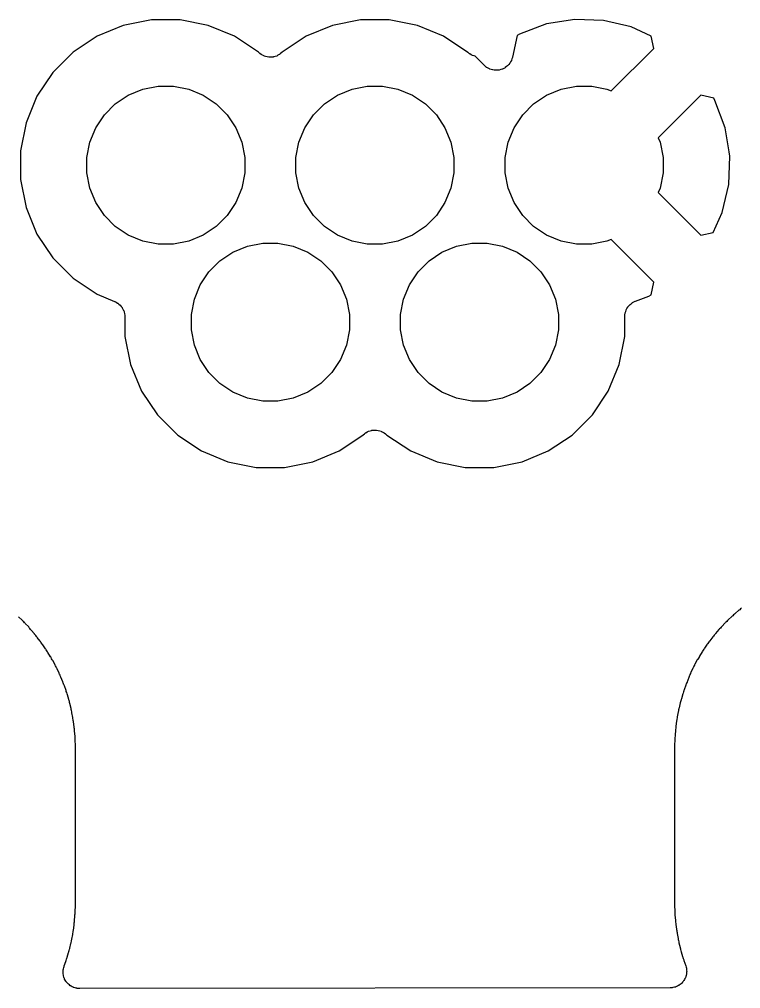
# Model space of a CAD drawing. Extents: x 2.6 to 14.5, y -8.4 to -1.4.
# Drawn here: x 11.8929 to 12.1102, y -8.3991 to -8.1073 of the extents above; entities that cross this region are included whole.
import ezdxf

# ---------------------------------------------------------------- set-up
doc = ezdxf.new("R2010")
doc.units = 0
doc.header["$MEASUREMENT"] = 0
doc.layers.add('BLACK', color=7, linetype='CONTINUOUS')

msp = doc.modelspace()

# ---------------------------------------------------------------- linework, layer by layer
at = {"layer": 'BLACK', "linetype": 'CONTINUOUS'}
for p, q in [((11.9242, -8.10908), (11.9163, -8.11238)), ((11.9327, -8.1074), (11.9242, -8.10908)), ((11.9413, -8.1074), (11.9327, -8.1074)), ((11.9498, -8.10908), (11.9413, -8.1074)), ((11.9577, -8.11238), (11.9498, -8.10908)), ((11.9872, -8.10908), (11.9793, -8.11238)), ((11.9957, -8.1074), (11.9872, -8.10908)), ((12.0043, -8.1074), (11.9957, -8.1074)), ((12.0128, -8.10908), (12.0043, -8.1074)), ((12.0207, -8.11238), (12.0128, -8.10908)), ((12.0517, -8.10866), (12.0435, -8.11173)), ((12.0602, -8.10728), (12.0517, -8.10866)), ((12.0688, -8.10758), (12.0602, -8.10728)), ((12.0772, -8.10956), (12.0688, -8.10758)), ((12.0435, -8.11173), (12.0428, -8.11211)), ((12.0832, -8.1123), (12.0772, -8.10956)), ((11.9163, -8.11238), (11.9091, -8.11718)), ((11.9649, -8.11718), (11.9577, -8.11238)), ((11.9793, -8.11238), (11.9721, -8.11718)), ((12.028, -8.11725), (12.0207, -8.11238)), ((12.0428, -8.11211), (12.0414, -8.11866)), ((12.084, -8.116), (12.0832, -8.1123)), ((11.9091, -8.11718), (11.903, -8.12327)), ((11.965, -8.11723), (11.9649, -8.11718)), ((11.9653, -8.11753), (11.965, -8.11723)), ((11.9657, -8.11783), (11.9653, -8.11753)), ((11.9657, -8.11784), (11.9657, -8.11783)), ((11.9657, -8.11785), (11.9657, -8.11784)), ((11.9661, -8.11807), (11.9657, -8.11785)), ((11.9713, -8.11787), (11.9712, -8.11787)), ((11.9712, -8.11787), (11.9712, -8.11789)), ((11.9716, -8.11757), (11.9713, -8.11787)), ((11.972, -8.11728), (11.9716, -8.11757)), ((11.9721, -8.11718), (11.972, -8.11723)), ((11.972, -8.11723), (11.972, -8.11725)), ((11.972, -8.11725), (11.972, -8.11725)), ((11.972, -8.11725), (11.972, -8.11725)), ((11.972, -8.11725), (11.972, -8.11728)), ((12.0282, -8.11738), (12.028, -8.11725)), ((12.0285, -8.11768), (12.0282, -8.11738)), ((12.0286, -8.11769), (12.0285, -8.11768)), ((12.0286, -8.1177), (12.0286, -8.11769)), ((12.029, -8.11792), (12.0286, -8.1177)), ((12.0712, -8.12884), (12.084, -8.116)), ((11.9666, -8.1183), (11.9661, -8.11807)), ((11.9666, -8.11831), (11.9666, -8.1183)), ((11.9666, -8.1183), (11.9666, -8.1183)), ((11.967, -8.11845), (11.9666, -8.11831)), ((11.9675, -8.11859), (11.967, -8.11845)), ((11.968, -8.11864), (11.9675, -8.11859)), ((11.9675, -8.11859), (11.9675, -8.11859)), ((11.9675, -8.11859), (11.9675, -8.11859)), ((11.9685, -8.11869), (11.968, -8.11864)), ((11.969, -8.11865), (11.9685, -8.11869)), ((11.9685, -8.11869), (11.9685, -8.11869)), ((11.9685, -8.11869), (11.9685, -8.11869)), ((11.9694, -8.11861), (11.969, -8.11865)), ((11.9695, -8.1186), (11.9694, -8.1186)), ((11.9694, -8.1186), (11.9694, -8.11861)), ((11.9699, -8.11847), (11.9695, -8.1186)), ((11.9704, -8.11833), (11.9699, -8.11847)), ((11.9708, -8.1181), (11.9704, -8.11832)), ((11.9704, -8.11832), (11.9704, -8.11833)), ((11.9704, -8.11833), (11.9704, -8.11833)), ((11.9712, -8.11789), (11.9708, -8.1181)), ((12.0294, -8.11815), (12.029, -8.11792)), ((12.0294, -8.11816), (12.0294, -8.11815)), ((12.0294, -8.11815), (12.0294, -8.11815)), ((12.0299, -8.1183), (12.0294, -8.11816)), ((12.0302, -8.1184), (12.0299, -8.1183)), ((12.033, -8.12115), (12.0302, -8.1184)), ((12.0406, -8.1205), (12.0403, -8.12083)), ((12.0408, -8.12003), (12.0406, -8.12042)), ((12.0406, -8.12042), (12.0406, -8.12046)), ((12.0406, -8.12046), (12.0406, -8.1205)), ((12.0411, -8.11965), (12.0408, -8.12003)), ((12.0412, -8.11914), (12.0411, -8.11957)), ((12.0411, -8.11957), (12.0411, -8.11961)), ((12.0411, -8.11961), (12.0411, -8.11965)), ((12.0414, -8.11872), (12.0412, -8.11914)), ((12.0414, -8.11866), (12.0414, -8.11872)), ((11.903, -8.12327), (11.8982, -8.13044)), ((12.0333, -8.12143), (12.033, -8.12115)), ((12.0336, -8.12172), (12.0333, -8.12143)), ((12.0337, -8.12174), (12.0336, -8.12172)), ((12.0337, -8.12177), (12.0337, -8.12174)), ((12.0341, -8.12198), (12.0337, -8.12177)), ((12.0345, -8.12219), (12.0341, -8.12198)), ((12.0345, -8.12221), (12.0345, -8.12219)), ((12.0346, -8.12223), (12.0345, -8.12221)), ((12.035, -8.12236), (12.0346, -8.12223)), ((12.0354, -8.1225), (12.035, -8.12236)), ((12.0355, -8.1225), (12.0354, -8.1225)), ((12.0355, -8.12251), (12.0355, -8.1225)), ((12.0359, -8.12256), (12.0355, -8.12251)), ((12.0364, -8.12261), (12.0359, -8.12256)), ((12.0365, -8.12261), (12.0364, -8.12261)), ((12.0364, -8.12261), (12.0364, -8.12261)), ((12.0369, -8.12257), (12.0365, -8.12261)), ((12.0374, -8.12254), (12.0369, -8.12257)), ((12.0379, -8.12239), (12.0374, -8.12252)), ((12.0374, -8.12252), (12.0374, -8.12253)), ((12.0374, -8.12253), (12.0374, -8.12254)), ((12.0383, -8.12228), (12.0379, -8.12239)), ((12.0384, -8.12224), (12.0383, -8.12226)), ((12.0383, -8.12226), (12.0383, -8.12228)), ((12.0388, -8.12204), (12.0384, -8.12224)), ((12.0392, -8.12184), (12.0388, -8.12204)), ((12.0396, -8.12151), (12.0392, -8.12179)), ((12.0392, -8.12179), (12.0392, -8.12181)), ((12.0392, -8.12181), (12.0392, -8.12184)), ((12.0399, -8.12124), (12.0396, -8.12151)), ((12.04, -8.1212), (12.0399, -8.12124)), ((12.0403, -8.12083), (12.04, -8.12117)), ((12.04, -8.12117), (12.04, -8.1212)), ((11.9257, -8.13011), (11.9301, -8.12832)), ((11.9301, -8.12832), (11.9347, -8.1274)), ((11.9347, -8.1274), (11.9393, -8.1274)), ((11.9393, -8.1274), (11.9439, -8.12832)), ((11.9439, -8.12832), (11.9483, -8.13011)), ((11.9887, -8.13011), (11.9931, -8.12832)), ((11.9931, -8.12832), (11.9977, -8.1274)), ((11.9977, -8.1274), (12.0023, -8.1274)), ((12.0023, -8.1274), (12.0069, -8.12832)), ((12.0069, -8.12832), (12.0113, -8.13011)), ((12.0517, -8.13011), (12.0561, -8.12832)), ((12.0561, -8.12832), (12.0607, -8.1274)), ((12.0607, -8.1274), (12.0653, -8.1274)), ((12.0653, -8.1274), (12.0699, -8.12832)), ((12.0699, -8.12832), (12.0712, -8.12884)), ((11.8982, -8.13044), (11.8949, -8.13841)), ((11.9218, -8.13271), (11.9257, -8.13011)), ((11.9483, -8.13011), (11.9522, -8.13271)), ((11.9848, -8.13271), (11.9887, -8.13011)), ((12.0113, -8.13011), (12.0152, -8.13271)), ((12.0478, -8.13271), (12.0517, -8.13011)), ((12.0982, -8.13014), (12.0853, -8.14298)), ((12.1021, -8.13097), (12.0982, -8.13014)), ((12.1024, -8.13168), (12.1021, -8.13097)), ((12.1055, -8.1399), (12.1024, -8.13168)), ((11.9185, -8.13602), (11.9218, -8.13271)), ((11.9522, -8.13271), (11.9555, -8.13602)), ((11.9815, -8.13602), (11.9848, -8.13271)), ((12.0152, -8.13271), (12.0185, -8.13602)), ((12.0445, -8.13602), (12.0478, -8.13271)), ((11.9159, -8.13992), (11.9185, -8.13602)), ((11.9555, -8.13602), (11.9581, -8.13992)), ((11.9789, -8.13992), (11.9815, -8.13602)), ((12.0185, -8.13602), (12.0211, -8.13992)), ((12.0419, -8.13992), (12.0445, -8.13602)), ((11.8949, -8.13841), (11.8932, -8.14687)), ((11.9141, -8.14424), (11.9159, -8.13992)), ((11.9581, -8.13992), (11.9599, -8.14424)), ((11.9771, -8.14424), (11.9789, -8.13992)), ((12.0211, -8.13992), (12.0229, -8.14424)), ((12.0401, -8.14424), (12.0419, -8.13992)), ((12.1067, -8.14718), (12.1055, -8.1399)), ((12.0853, -8.14298), (12.0859, -8.14424)), ((11.8932, -8.14687), (11.8932, -8.15549)), ((11.9132, -8.14884), (11.9141, -8.14424)), ((11.9599, -8.14424), (11.9608, -8.14884)), ((11.9762, -8.14884), (11.9771, -8.14424)), ((12.0229, -8.14424), (12.0238, -8.14884)), ((12.0392, -8.14884), (12.0401, -8.14424)), ((12.0859, -8.14424), (12.0868, -8.14884)), ((11.9132, -8.15352), (11.9132, -8.14884)), ((11.9608, -8.14884), (11.9608, -8.15352)), ((11.9762, -8.15352), (11.9762, -8.14884)), ((12.0238, -8.14884), (12.0238, -8.15352)), ((12.0392, -8.15352), (12.0392, -8.14884)), ((12.0868, -8.14884), (12.0868, -8.15352)), ((12.1066, -8.15703), (12.1069, -8.14842)), ((12.1069, -8.14842), (12.1067, -8.14718)), ((12.1067, -8.14718), (12.1067, -8.14718)), ((11.8932, -8.15549), (11.8949, -8.16395)), ((11.9141, -8.15812), (11.9132, -8.15352)), ((11.9608, -8.15352), (11.9599, -8.15812)), ((11.9771, -8.15812), (11.9762, -8.15352)), ((12.0238, -8.15352), (12.0229, -8.15812)), ((12.0401, -8.15812), (12.0392, -8.15352)), ((12.0868, -8.15352), (12.0859, -8.15812)), ((11.9159, -8.16244), (11.9141, -8.15812)), ((11.9599, -8.15812), (11.9581, -8.16244)), ((11.9789, -8.16244), (11.9771, -8.15812)), ((12.0229, -8.15812), (12.0211, -8.16244)), ((12.0419, -8.16244), (12.0401, -8.15812)), ((12.0859, -8.15812), (12.0853, -8.15938)), ((12.1046, -8.16543), (12.1066, -8.15703)), ((12.0853, -8.15938), (12.0982, -8.17222)), ((11.8949, -8.16395), (11.8982, -8.17192)), ((11.9185, -8.16634), (11.9159, -8.16244)), ((11.9581, -8.16244), (11.9555, -8.16634)), ((11.9815, -8.16634), (11.9789, -8.16244)), ((12.0211, -8.16244), (12.0185, -8.16634)), ((12.0445, -8.16634), (12.0419, -8.16244)), ((11.9218, -8.16965), (11.9185, -8.16634)), ((11.9555, -8.16634), (11.9522, -8.16965)), ((11.9848, -8.16965), (11.9815, -8.16634)), ((12.0185, -8.16634), (12.0152, -8.16965)), ((12.0478, -8.16965), (12.0445, -8.16634)), ((12.1019, -8.17143), (12.1046, -8.16543)), ((11.9257, -8.17225), (11.9218, -8.16965)), ((11.9522, -8.16965), (11.9483, -8.17225)), ((11.9887, -8.17225), (11.9848, -8.16965)), ((12.0152, -8.16965), (12.0113, -8.17225)), ((12.0517, -8.17225), (12.0478, -8.16965)), ((11.8982, -8.17192), (11.903, -8.17909)), ((11.9301, -8.17405), (11.9257, -8.17225)), ((11.9483, -8.17225), (11.9439, -8.17405)), ((11.9931, -8.17405), (11.9887, -8.17225)), ((12.0113, -8.17225), (12.0069, -8.17405)), ((12.0561, -8.17405), (12.0517, -8.17225)), ((12.0982, -8.17222), (12.1019, -8.17143)), ((11.9347, -8.17496), (11.9301, -8.17405)), ((11.9393, -8.17496), (11.9347, -8.17496)), ((11.9439, -8.17405), (11.9393, -8.17496)), ((11.9572, -8.17735), (11.9616, -8.17556)), ((11.9616, -8.17556), (11.9662, -8.17465)), ((11.9662, -8.17465), (11.9708, -8.17465)), ((11.9708, -8.17465), (11.9754, -8.17556)), ((11.9754, -8.17556), (11.9798, -8.17735)), ((11.9977, -8.17496), (11.9931, -8.17405)), ((12.0023, -8.17496), (11.9977, -8.17496)), ((12.0069, -8.17405), (12.0023, -8.17496)), ((12.0202, -8.17735), (12.0246, -8.17556)), ((12.0246, -8.17556), (12.0292, -8.17465)), ((12.0292, -8.17465), (12.0338, -8.17465)), ((12.0338, -8.17465), (12.0384, -8.17556)), ((12.0384, -8.17556), (12.0428, -8.17735)), ((12.0607, -8.17496), (12.0561, -8.17405)), ((12.0653, -8.17496), (12.0607, -8.17496)), ((12.0699, -8.17405), (12.0653, -8.17496)), ((12.0712, -8.17352), (12.0699, -8.17405)), ((12.084, -8.18636), (12.0712, -8.17352)), ((11.903, -8.17909), (11.9091, -8.18519)), ((11.9533, -8.17995), (11.9572, -8.17735)), ((11.9798, -8.17735), (11.9837, -8.17995)), ((12.0163, -8.17995), (12.0202, -8.17735)), ((12.0428, -8.17735), (12.0467, -8.17995)), ((11.95, -8.18327), (11.9533, -8.17995)), ((11.9837, -8.17995), (11.987, -8.18327)), ((12.013, -8.18327), (12.0163, -8.17995)), ((12.0467, -8.17995), (12.05, -8.18327)), ((11.9474, -8.18716), (11.95, -8.18327)), ((11.987, -8.18327), (11.9896, -8.18716)), ((12.0104, -8.18716), (12.013, -8.18327)), ((12.05, -8.18327), (12.0526, -8.18716)), ((11.9091, -8.18519), (11.9163, -8.18998)), ((11.9456, -8.19149), (11.9474, -8.18716)), ((11.9896, -8.18716), (11.9914, -8.19149)), ((12.0086, -8.19149), (12.0104, -8.18716)), ((12.0526, -8.18716), (12.0544, -8.19149)), ((12.0832, -8.19025), (12.084, -8.18636)), ((11.9163, -8.18998), (11.9216, -8.1922)), ((12.0785, -8.19211), (12.0825, -8.19063)), ((12.0825, -8.19063), (12.0832, -8.19025)), ((11.9216, -8.1922), (11.9217, -8.19221)), ((11.9217, -8.19221), (11.9217, -8.19221)), ((11.9217, -8.19221), (11.9217, -8.19221)), ((11.9217, -8.19221), (11.9217, -8.19223)), ((11.9217, -8.19223), (11.9221, -8.19245)), ((11.9221, -8.19245), (11.9225, -8.19268)), ((11.9225, -8.19268), (11.9225, -8.19269)), ((11.9225, -8.19269), (11.9226, -8.1927)), ((11.9226, -8.1927), (11.9229, -8.193)), ((11.9229, -8.193), (11.9233, -8.1933)), ((11.9233, -8.1933), (11.9233, -8.19331)), ((11.9233, -8.19331), (11.9233, -8.19333)), ((11.9233, -8.19333), (11.9236, -8.19369)), ((11.9236, -8.19369), (11.9239, -8.19405)), ((11.9447, -8.19608), (11.9456, -8.19149)), ((11.9914, -8.19149), (11.9923, -8.19608)), ((12.0077, -8.19608), (12.0086, -8.19149)), ((12.0544, -8.19149), (12.0553, -8.19608)), ((12.0762, -8.19386), (12.0765, -8.19355)), ((12.0765, -8.19355), (12.0768, -8.19322)), ((12.0768, -8.19318), (12.0769, -8.19313)), ((12.0768, -8.19322), (12.0768, -8.19318)), ((12.0769, -8.19313), (12.0772, -8.19288)), ((12.0772, -8.19288), (12.0775, -8.19261)), ((12.0775, -8.19261), (12.0776, -8.19258)), ((12.0776, -8.19254), (12.078, -8.19236)), ((12.0776, -8.19258), (12.0776, -8.19254)), ((12.078, -8.19236), (12.0784, -8.19216)), ((12.0784, -8.19216), (12.0785, -8.19214)), ((12.0785, -8.19214), (12.0785, -8.19211)), ((11.9239, -8.19405), (11.9239, -8.19407)), ((11.9239, -8.19407), (11.9239, -8.19409)), ((11.9239, -8.19409), (11.9241, -8.1945)), ((11.9241, -8.1945), (11.9243, -8.19492)), ((11.9243, -8.19492), (11.9244, -8.19494)), ((11.9244, -8.19494), (11.9244, -8.19496)), ((11.9244, -8.19496), (11.9245, -8.1954)), ((11.9245, -8.1954), (11.9246, -8.19585)), ((11.9246, -8.19585), (11.9246, -8.19587)), ((11.9246, -8.19587), (11.9246, -8.19589)), ((11.9246, -8.19589), (11.9247, -8.19635)), ((11.9247, -8.19635), (11.9247, -8.19682)), ((11.9447, -8.20077), (11.9447, -8.19608)), ((11.9923, -8.19608), (11.9923, -8.20077)), ((12.0077, -8.20077), (12.0077, -8.19608)), ((12.0553, -8.19608), (12.0553, -8.20077)), ((12.0753, -8.19618), (12.0754, -8.19576)), ((12.0753, -8.19659), (12.0753, -8.19618)), ((12.0753, -8.19666), (12.0753, -8.19659)), ((12.0753, -8.19673), (12.0753, -8.19666)), ((12.0754, -8.19563), (12.0756, -8.19523)), ((12.0754, -8.19569), (12.0754, -8.19563)), ((12.0754, -8.19576), (12.0754, -8.19569)), ((12.0756, -8.19523), (12.0757, -8.19483)), ((12.0757, -8.19471), (12.0759, -8.19434)), ((12.0757, -8.19477), (12.0757, -8.19471)), ((12.0757, -8.19483), (12.0757, -8.19477)), ((12.0759, -8.19434), (12.0762, -8.19397)), ((12.0762, -8.19392), (12.0762, -8.19386)), ((12.0762, -8.19397), (12.0762, -8.19392)), ((11.9247, -8.19682), (11.9247, -8.20274)), ((12.0753, -8.1968), (12.0753, -8.19673)), ((12.0753, -8.20274), (12.0753, -8.1968)), ((11.9456, -8.20536), (11.9447, -8.20077)), ((11.9923, -8.20077), (11.9914, -8.20536)), ((12.0086, -8.20536), (12.0077, -8.20077)), ((12.0553, -8.20077), (12.0544, -8.20536)), ((11.9247, -8.20274), (11.9264, -8.2112)), ((11.9474, -8.20969), (11.9456, -8.20536)), ((11.9914, -8.20536), (11.9896, -8.20969)), ((12.0104, -8.20969), (12.0086, -8.20536)), ((12.0544, -8.20536), (12.0526, -8.20969)), ((12.0736, -8.2112), (12.0753, -8.20274)), ((11.9264, -8.2112), (11.9297, -8.21916)), ((11.95, -8.21358), (11.9474, -8.20969)), ((11.9896, -8.20969), (11.987, -8.21358)), ((12.013, -8.21358), (12.0104, -8.20969)), ((12.0526, -8.20969), (12.05, -8.21358)), ((12.0703, -8.21916), (12.0736, -8.2112)), ((11.9533, -8.2169), (11.95, -8.21358)), ((11.987, -8.21358), (11.9837, -8.2169)), ((12.0163, -8.2169), (12.013, -8.21358)), ((12.05, -8.21358), (12.0467, -8.2169)), ((11.9572, -8.2195), (11.9533, -8.2169)), ((11.9837, -8.2169), (11.9798, -8.2195)), ((12.0202, -8.2195), (12.0163, -8.2169)), ((12.0467, -8.2169), (12.0428, -8.2195)), ((11.9297, -8.21916), (11.9345, -8.22633)), ((11.9616, -8.22129), (11.9572, -8.2195)), ((11.9798, -8.2195), (11.9754, -8.22129)), ((12.0246, -8.22129), (12.0202, -8.2195)), ((12.0428, -8.2195), (12.0384, -8.22129)), ((12.0655, -8.22633), (12.0703, -8.21916)), ((11.9662, -8.2222), (11.9616, -8.22129)), ((11.9708, -8.2222), (11.9662, -8.2222)), ((11.9754, -8.22129), (11.9708, -8.2222)), ((12.0292, -8.2222), (12.0246, -8.22129)), ((12.0338, -8.2222), (12.0292, -8.2222)), ((12.0384, -8.22129), (12.0338, -8.2222)), ((11.9345, -8.22633), (11.9406, -8.23243)), ((12.0594, -8.23243), (12.0655, -8.22633)), ((11.9973, -8.23172), (11.9977, -8.2315)), ((11.9977, -8.2315), (11.9981, -8.23128)), ((11.9981, -8.23127), (11.9986, -8.23114)), ((11.9981, -8.23128), (11.9981, -8.23127)), ((11.9981, -8.23128), (11.9981, -8.23128)), ((11.9986, -8.23114), (11.999, -8.23101)), ((11.999, -8.23101), (11.9991, -8.231)), ((11.9991, -8.231), (11.9995, -8.23096)), ((11.9991, -8.231), (11.9991, -8.231)), ((11.9995, -8.23096), (12, -8.23091)), ((12, -8.23091), (12, -8.23092)), ((12, -8.23092), (12.0001, -8.23091)), ((12.0001, -8.23091), (12.0005, -8.23096)), ((12.0005, -8.23096), (12.001, -8.23101)), ((12.001, -8.23101), (12.001, -8.23102)), ((12.001, -8.23102), (12.001, -8.23102)), ((12.001, -8.23102), (12.0015, -8.23116)), ((12.0015, -8.23116), (12.0019, -8.2313)), ((12.0019, -8.2313), (12.0019, -8.23131)), ((12.0019, -8.23131), (12.002, -8.23131)), ((12.002, -8.23131), (12.0024, -8.23154)), ((12.0024, -8.23154), (12.0028, -8.23176)), ((11.9406, -8.23243), (11.9478, -8.23722)), ((11.9892, -8.23722), (11.9964, -8.23243)), ((11.9964, -8.23243), (11.9965, -8.23238)), ((11.9965, -8.23233), (11.9969, -8.23204)), ((11.9965, -8.23235), (11.9965, -8.23233)), ((11.9965, -8.23238), (11.9965, -8.23235)), ((11.9965, -8.23235), (11.9965, -8.23235)), ((11.9965, -8.23235), (11.9965, -8.23235)), ((11.9969, -8.23204), (11.9972, -8.23174)), ((11.9972, -8.23174), (11.9973, -8.23173)), ((11.9973, -8.23173), (11.9973, -8.23172)), ((12.0028, -8.23176), (12.0028, -8.23177)), ((12.0028, -8.23177), (12.0028, -8.23178)), ((12.0028, -8.23178), (12.0032, -8.23208)), ((12.0032, -8.23208), (12.0035, -8.23238)), ((12.0035, -8.23238), (12.0036, -8.23243)), ((12.0036, -8.23243), (12.0108, -8.23722)), ((12.0522, -8.23722), (12.0594, -8.23243)), ((11.9478, -8.23722), (11.9557, -8.24052)), ((11.9813, -8.24052), (11.9892, -8.23722)), ((12.0108, -8.23722), (12.0187, -8.24052)), ((12.0443, -8.24052), (12.0522, -8.23722)), ((11.9557, -8.24052), (11.9642, -8.2422)), ((11.9642, -8.2422), (11.9728, -8.2422)), ((11.9728, -8.2422), (11.9813, -8.24052)), ((12.0187, -8.24052), (12.0272, -8.2422)), ((12.0272, -8.2422), (12.0358, -8.2422)), ((12.0358, -8.2422), (12.0443, -8.24052)), ((12.1075, -8.28701), (12.1064, -8.28804)), ((12.1076, -8.28696), (12.1075, -8.28701)), ((12.1078, -8.28683), (12.1076, -8.28696)), ((12.108, -8.28659), (12.1078, -8.28683)), ((12.1083, -8.28636), (12.108, -8.28659)), ((12.1085, -8.28614), (12.1083, -8.28631)), ((12.1083, -8.28631), (12.1083, -8.28636)), ((12.1096, -8.28517), (12.1085, -8.28614)), ((12.1097, -8.28513), (12.1096, -8.28517)), ((12.1099, -8.285), (12.1097, -8.28513)), ((12.1101, -8.28478), (12.1099, -8.285)), ((12.1104, -8.28456), (12.1101, -8.28478)), ((11.8937, -8.2882), (11.8926, -8.28717)), ((11.8938, -8.28824), (11.8937, -8.2882)), ((11.8939, -8.28841), (11.8938, -8.28824)), ((11.8942, -8.28866), (11.8939, -8.28841)), ((11.8944, -8.28892), (11.8942, -8.28866)), ((11.8945, -8.28897), (11.8944, -8.28892)), ((11.8946, -8.28912), (11.8945, -8.28897)), ((11.8957, -8.2902), (11.8946, -8.28912)), ((12.1055, -8.28896), (12.1045, -8.29004)), ((12.1056, -8.28891), (12.1055, -8.28896)), ((12.1057, -8.28877), (12.1056, -8.28891)), ((12.106, -8.28851), (12.1057, -8.28877)), ((12.1062, -8.28827), (12.106, -8.28851)), ((12.1063, -8.28822), (12.1062, -8.28827)), ((12.1064, -8.28804), (12.1063, -8.28822)), ((11.8957, -8.29026), (11.8957, -8.2902)), ((11.8958, -8.29043), (11.8957, -8.29026)), ((11.8961, -8.29069), (11.8958, -8.29043)), ((11.8963, -8.29097), (11.8961, -8.29069)), ((11.8964, -8.29102), (11.8963, -8.29097)), ((11.8965, -8.29118), (11.8964, -8.29102)), ((11.8975, -8.29231), (11.8965, -8.29118)), ((11.8975, -8.29237), (11.8975, -8.29231)), ((11.8977, -8.29255), (11.8975, -8.29237)), ((11.8979, -8.29282), (11.8977, -8.29255)), ((11.8981, -8.29311), (11.8979, -8.29282)), ((12.102, -8.29294), (12.1019, -8.2931)), ((12.1022, -8.29266), (12.102, -8.29294)), ((12.1025, -8.29239), (12.1022, -8.29266)), ((12.1026, -8.29214), (12.1025, -8.29234)), ((12.1025, -8.29234), (12.1025, -8.29239)), ((12.1036, -8.29101), (12.1026, -8.29214)), ((12.1037, -8.29096), (12.1036, -8.29101)), ((12.1038, -8.29081), (12.1037, -8.29096)), ((12.1041, -8.29054), (12.1038, -8.29081)), ((12.1043, -8.29028), (12.1041, -8.29054)), ((12.1045, -8.29004), (12.1043, -8.29023)), ((12.1043, -8.29023), (12.1043, -8.29028)), ((11.8982, -8.29316), (11.8981, -8.29311)), ((11.8983, -8.29334), (11.8982, -8.29316)), ((11.8992, -8.29451), (11.8983, -8.29334)), ((11.8993, -8.29457), (11.8992, -8.29451)), ((11.8994, -8.29476), (11.8993, -8.29457)), ((11.8996, -8.29505), (11.8994, -8.29476)), ((11.8998, -8.29535), (11.8996, -8.29505)), ((11.8998, -8.2954), (11.8998, -8.29535)), ((11.9, -8.29558), (11.8998, -8.2954)), ((11.9008, -8.29681), (11.9, -8.29558)), ((12.1001, -8.29539), (12.0993, -8.29662)), ((12.1002, -8.29534), (12.1001, -8.29539)), ((12.1003, -8.29517), (12.1002, -8.29534)), ((12.1005, -8.29488), (12.1003, -8.29517)), ((12.1007, -8.2946), (12.1005, -8.29488)), ((12.1008, -8.29454), (12.1007, -8.2946)), ((12.1009, -8.29434), (12.1008, -8.29454)), ((12.1018, -8.29315), (12.1009, -8.29434)), ((12.1019, -8.2931), (12.1018, -8.29315)), ((11.9009, -8.29687), (11.9008, -8.29681)), ((11.901, -8.29706), (11.9009, -8.29687)), ((11.9012, -8.29736), (11.901, -8.29706)), ((11.9014, -8.29766), (11.9012, -8.29736)), ((11.9014, -8.29772), (11.9014, -8.29766)), ((11.9015, -8.29791), (11.9014, -8.29772)), ((11.9023, -8.29918), (11.9015, -8.29791)), ((12.0986, -8.29772), (12.0978, -8.29899)), ((12.0987, -8.29748), (12.0986, -8.29766)), ((12.0986, -8.29766), (12.0986, -8.29772)), ((12.0989, -8.29718), (12.0987, -8.29748)), ((12.0991, -8.29689), (12.0989, -8.29718)), ((12.0992, -8.29683), (12.0991, -8.29689)), ((12.0993, -8.29662), (12.0992, -8.29683)), ((11.9024, -8.29924), (11.9023, -8.29918)), ((11.9025, -8.29944), (11.9024, -8.29924)), ((11.9026, -8.29975), (11.9025, -8.29944)), ((11.9028, -8.30006), (11.9026, -8.29975)), ((11.9028, -8.30012), (11.9028, -8.30006)), ((11.903, -8.30032), (11.9028, -8.30012)), ((11.9037, -8.30163), (11.903, -8.30032)), ((11.9037, -8.30169), (11.9037, -8.30163)), ((11.9038, -8.30189), (11.9037, -8.30169)), ((12.0963, -8.30171), (12.0961, -8.30202)), ((12.0964, -8.30143), (12.0963, -8.30164)), ((12.0963, -8.30164), (12.0963, -8.30171)), ((12.0971, -8.30011), (12.0964, -8.30143)), ((12.0972, -8.30006), (12.0971, -8.30011)), ((12.0973, -8.29988), (12.0972, -8.30006)), ((12.0975, -8.29956), (12.0973, -8.29988)), ((12.0977, -8.29926), (12.0975, -8.29956)), ((12.0978, -8.29899), (12.0977, -8.2992)), ((12.0977, -8.2992), (12.0977, -8.29926)), ((11.904, -8.30221), (11.9038, -8.30189)), ((11.9041, -8.30253), (11.904, -8.30221)), ((11.9042, -8.30259), (11.9041, -8.30253)), ((11.9043, -8.30279), (11.9042, -8.30259)), ((11.9049, -8.30414), (11.9043, -8.30279)), ((11.9049, -8.3042), (11.9049, -8.30414)), ((11.905, -8.30441), (11.9049, -8.3042)), ((11.9052, -8.30473), (11.905, -8.30441)), ((12.0949, -8.30454), (12.0948, -8.30487)), ((12.0951, -8.30422), (12.0949, -8.30454)), ((12.0952, -8.30394), (12.0951, -8.30416)), ((12.0951, -8.30416), (12.0951, -8.30422)), ((12.0958, -8.30259), (12.0952, -8.30394)), ((12.0959, -8.30253), (12.0958, -8.30259)), ((12.096, -8.30234), (12.0959, -8.30253)), ((12.0961, -8.30202), (12.096, -8.30234)), ((11.9053, -8.30507), (11.9052, -8.30473)), ((11.9053, -8.30513), (11.9053, -8.30507)), ((11.9054, -8.30534), (11.9053, -8.30513)), ((11.906, -8.30671), (11.9054, -8.30534)), ((11.906, -8.30678), (11.906, -8.30671)), ((11.9061, -8.30699), (11.906, -8.30678)), ((11.9062, -8.30732), (11.9061, -8.30699)), ((11.9063, -8.30766), (11.9062, -8.30732)), ((12.0937, -8.30746), (12.0936, -8.30766)), ((12.0938, -8.30713), (12.0937, -8.30746)), ((12.094, -8.3068), (12.0938, -8.30713)), ((12.0941, -8.30651), (12.094, -8.30673)), ((12.094, -8.30673), (12.094, -8.3068)), ((12.0946, -8.30513), (12.0941, -8.30651)), ((12.0947, -8.30506), (12.0946, -8.30513)), ((12.0948, -8.30487), (12.0947, -8.30506)), ((11.9064, -8.30772), (11.9063, -8.30766)), ((11.9065, -8.30794), (11.9064, -8.30772)), ((11.907, -8.30934), (11.9065, -8.30794)), ((11.907, -8.30941), (11.907, -8.30934)), ((11.907, -8.30962), (11.907, -8.30941)), ((11.9072, -8.30996), (11.907, -8.30962)), ((11.9073, -8.31031), (11.9072, -8.30996)), ((11.9073, -8.31037), (11.9073, -8.31031)), ((11.9074, -8.31059), (11.9073, -8.31037)), ((12.0927, -8.31037), (12.0923, -8.3118)), ((12.0928, -8.3101), (12.0927, -8.31031)), ((12.0927, -8.31031), (12.0927, -8.31037)), ((12.0929, -8.30976), (12.0928, -8.3101)), ((12.093, -8.30943), (12.0929, -8.30976)), ((12.0931, -8.30913), (12.093, -8.30936)), ((12.093, -8.30936), (12.093, -8.30943)), ((12.0936, -8.30772), (12.0931, -8.30913)), ((12.0936, -8.30766), (12.0936, -8.30772)), ((11.9078, -8.31202), (11.9074, -8.31059)), ((11.9078, -8.31209), (11.9078, -8.31202)), ((11.9079, -8.3123), (11.9078, -8.31209)), ((11.908, -8.31265), (11.9079, -8.3123)), ((11.908, -8.313), (11.908, -8.31265)), ((11.9081, -8.31306), (11.908, -8.313)), ((11.9081, -8.31329), (11.9081, -8.31306)), ((11.9085, -8.31473), (11.9081, -8.31329)), ((12.0919, -8.31307), (12.0916, -8.31451)), ((12.092, -8.31279), (12.0919, -8.313)), ((12.0919, -8.313), (12.0919, -8.31307)), ((12.0921, -8.31244), (12.092, -8.31279)), ((12.0922, -8.3121), (12.0921, -8.31244)), ((12.0923, -8.3118), (12.0922, -8.31203)), ((12.0922, -8.31203), (12.0922, -8.3121)), ((11.9085, -8.3148), (11.9085, -8.31473)), ((11.9085, -8.31502), (11.9085, -8.3148)), ((11.9086, -8.31537), (11.9085, -8.31502)), ((11.9087, -8.31572), (11.9086, -8.31537)), ((11.9087, -8.31579), (11.9087, -8.31572)), ((11.9087, -8.31602), (11.9087, -8.31579)), ((11.909, -8.31748), (11.9087, -8.31602)), ((12.0913, -8.31579), (12.091, -8.31726)), ((12.0914, -8.31551), (12.0913, -8.31572)), ((12.0913, -8.31572), (12.0913, -8.31579)), ((12.0915, -8.31482), (12.0914, -8.31516)), ((12.0914, -8.31516), (12.0914, -8.31551)), ((12.0916, -8.31451), (12.0915, -8.31475)), ((12.0915, -8.31475), (12.0915, -8.31482)), ((11.909, -8.31755), (11.909, -8.31748)), ((11.909, -8.31777), (11.909, -8.31755)), ((11.9091, -8.31812), (11.909, -8.31777)), ((11.9091, -8.31848), (11.9091, -8.31812)), ((11.9092, -8.31854), (11.9091, -8.31848)), ((11.9092, -8.31877), (11.9092, -8.31854)), ((11.9094, -8.32025), (11.9092, -8.31877)), ((12.0908, -8.31855), (12.0906, -8.32003)), ((12.0909, -8.31827), (12.0908, -8.31848)), ((12.0908, -8.31848), (12.0908, -8.31855)), ((12.091, -8.31756), (12.0909, -8.31791)), ((12.0909, -8.31791), (12.0909, -8.31827)), ((12.091, -8.31726), (12.091, -8.31749)), ((12.091, -8.31749), (12.091, -8.31756)), ((11.9094, -8.32032), (11.9094, -8.32025)), ((11.9094, -8.32054), (11.9094, -8.32032)), ((11.9095, -8.3209), (11.9094, -8.32054)), ((11.9095, -8.32125), (11.9095, -8.3209)), ((11.9095, -8.32132), (11.9095, -8.32125)), ((11.9095, -8.32155), (11.9095, -8.32132)), ((11.9097, -8.32304), (11.9095, -8.32155)), ((12.0905, -8.32132), (12.0904, -8.32281)), ((12.0906, -8.32069), (12.0905, -8.32104)), ((12.0905, -8.32104), (12.0905, -8.32126)), ((12.0905, -8.32126), (12.0905, -8.32132)), ((12.0906, -8.32003), (12.0906, -8.32026)), ((12.0906, -8.32026), (12.0906, -8.32033)), ((12.0906, -8.32033), (12.0906, -8.32069)), ((11.9097, -8.32311), (11.9097, -8.32304)), ((11.9097, -8.32333), (11.9097, -8.32311)), ((11.9097, -8.32369), (11.9097, -8.32333)), ((11.9097, -8.32404), (11.9097, -8.32369)), ((11.9097, -8.32411), (11.9097, -8.32404)), ((11.9097, -8.32435), (11.9097, -8.32411)), ((11.9098, -8.32583), (11.9097, -8.32435)), ((12.0903, -8.32412), (12.0902, -8.32585)), ((12.0904, -8.32312), (12.0903, -8.32348)), ((12.0903, -8.32348), (12.0903, -8.32383)), ((12.0903, -8.32383), (12.0903, -8.32405)), ((12.0903, -8.32405), (12.0903, -8.32412)), ((12.0904, -8.32281), (12.0904, -8.32305)), ((12.0904, -8.32305), (12.0904, -8.32312)), ((11.9098, -8.32617), (11.9098, -8.32583)), ((11.9098, -8.32624), (11.9098, -8.32617)), ((11.9098, -8.32631), (11.9098, -8.32624)), ((11.9098, -8.32638), (11.9098, -8.32631)), ((11.9098, -8.3736), (11.9098, -8.32638)), ((12.0902, -8.32585), (12.0902, -8.32592)), ((12.0902, -8.32592), (12.0902, -8.32599)), ((12.0902, -8.32599), (12.0902, -8.32606)), ((12.0902, -8.32606), (12.0902, -8.3264)), ((12.0902, -8.3264), (12.0902, -8.37362)), ((11.9097, -8.37588), (11.9098, -8.37415)), ((11.9098, -8.37394), (11.9098, -8.3736)), ((11.9098, -8.37401), (11.9098, -8.37394)), ((11.9098, -8.37408), (11.9098, -8.37401)), ((11.9098, -8.37415), (11.9098, -8.37408)), ((12.0902, -8.37362), (12.0902, -8.37369)), ((12.0902, -8.37369), (12.0902, -8.37376)), ((12.0902, -8.37376), (12.0902, -8.37383)), ((12.0902, -8.37383), (12.0902, -8.37416)), ((12.0902, -8.37416), (12.0903, -8.37565)), ((11.9095, -8.37867), (11.9096, -8.37719)), ((11.9096, -8.37688), (11.9097, -8.37652)), ((11.9096, -8.37695), (11.9096, -8.37688)), ((11.9096, -8.37719), (11.9096, -8.37695)), ((11.9097, -8.37595), (11.9097, -8.37588)), ((11.9097, -8.37617), (11.9097, -8.37595)), ((11.9097, -8.37652), (11.9097, -8.37617)), ((12.0903, -8.37565), (12.0903, -8.37589)), ((12.0903, -8.37589), (12.0903, -8.37596)), ((12.0903, -8.37596), (12.0903, -8.37631)), ((12.0903, -8.37631), (12.0903, -8.37667)), ((12.0903, -8.37667), (12.0903, -8.37689)), ((12.0903, -8.37689), (12.0903, -8.37696)), ((12.0903, -8.37696), (12.0905, -8.37845)), ((11.9092, -8.38145), (11.9094, -8.37997)), ((11.9094, -8.37931), (11.9095, -8.37896)), ((11.9094, -8.37967), (11.9094, -8.37931)), ((11.9094, -8.37974), (11.9094, -8.37967)), ((11.9094, -8.37997), (11.9094, -8.37974)), ((11.9095, -8.37874), (11.9095, -8.37867)), ((11.9095, -8.37896), (11.9095, -8.37874)), ((12.0905, -8.37845), (12.0905, -8.37868)), ((12.0905, -8.37868), (12.0905, -8.37875)), ((12.0905, -8.37875), (12.0905, -8.3791)), ((12.0905, -8.3791), (12.0906, -8.37946)), ((12.0906, -8.37946), (12.0906, -8.37968)), ((12.0906, -8.37968), (12.0906, -8.37975)), ((12.0906, -8.37975), (12.0908, -8.38123)), ((11.9087, -8.3842), (11.909, -8.38274)), ((11.909, -8.38244), (11.9091, -8.38209)), ((11.909, -8.38251), (11.909, -8.38244)), ((11.909, -8.38274), (11.909, -8.38251)), ((11.9091, -8.38173), (11.9092, -8.38152)), ((11.9091, -8.38209), (11.9091, -8.38173)), ((11.9092, -8.38152), (11.9092, -8.38145)), ((12.0908, -8.38123), (12.0908, -8.38146)), ((12.0908, -8.38146), (12.0909, -8.38152)), ((12.0909, -8.38152), (12.0909, -8.38188)), ((12.0909, -8.38188), (12.091, -8.38223)), ((12.091, -8.38223), (12.091, -8.38245)), ((12.091, -8.38245), (12.091, -8.38252)), ((12.091, -8.38252), (12.0913, -8.38398)), ((11.9081, -8.38693), (11.9084, -8.38549)), ((11.9084, -8.38549), (11.9085, -8.38525)), ((11.9085, -8.38518), (11.9086, -8.38484)), ((11.9085, -8.38525), (11.9085, -8.38518)), ((11.9086, -8.38449), (11.9087, -8.38428)), ((11.9086, -8.38484), (11.9086, -8.38449)), ((11.9087, -8.38428), (11.9087, -8.3842)), ((12.0913, -8.38398), (12.0913, -8.38421)), ((12.0913, -8.38421), (12.0913, -8.38428)), ((12.0913, -8.38428), (12.0914, -8.38463)), ((12.0914, -8.38463), (12.0915, -8.38498)), ((12.0915, -8.38498), (12.0915, -8.3852)), ((12.0915, -8.3852), (12.0915, -8.38527)), ((12.0915, -8.38527), (12.0919, -8.38671)), ((11.9073, -8.38963), (11.9077, -8.3882)), ((11.9077, -8.3882), (11.9078, -8.38797)), ((11.9078, -8.3879), (11.9079, -8.38756)), ((11.9078, -8.38797), (11.9078, -8.3879)), ((11.9079, -8.38756), (11.908, -8.38721)), ((11.908, -8.38721), (11.9081, -8.387)), ((11.9081, -8.387), (11.9081, -8.38693)), ((12.0919, -8.38671), (12.0919, -8.38694)), ((12.0919, -8.38694), (12.092, -8.38701)), ((12.092, -8.38701), (12.092, -8.38735)), ((12.092, -8.38735), (12.0921, -8.3877)), ((12.0921, -8.3877), (12.0922, -8.38791)), ((12.0922, -8.38791), (12.0922, -8.38798)), ((12.0922, -8.38798), (12.0926, -8.38941)), ((11.9064, -8.39227), (11.9069, -8.39087)), ((11.9069, -8.39087), (11.907, -8.39064)), ((11.907, -8.39057), (11.9071, -8.39024)), ((11.907, -8.39064), (11.907, -8.39057)), ((11.9071, -8.39024), (11.9072, -8.3899)), ((11.9072, -8.3899), (11.9073, -8.38969)), ((11.9073, -8.38969), (11.9073, -8.38963)), ((12.0926, -8.38941), (12.0927, -8.38963)), ((12.0927, -8.38963), (12.0927, -8.38969)), ((12.0927, -8.38969), (12.0928, -8.39004)), ((12.0928, -8.39004), (12.093, -8.39038)), ((12.093, -8.39038), (12.093, -8.39059)), ((12.093, -8.39059), (12.093, -8.39066)), ((12.093, -8.39066), (12.0936, -8.3922)), ((11.9061, -8.39333), (11.9062, -8.39321)), ((11.9061, -8.39369), (11.9061, -8.39333)), ((11.9061, -8.39405), (11.9061, -8.39369)), ((11.9061, -8.39418), (11.9061, -8.39405)), ((11.9061, -8.3943), (11.9061, -8.39418)), ((11.9061, -8.39466), (11.9061, -8.3943)), ((11.9062, -8.39503), (11.9061, -8.39466)), ((11.9062, -8.39308), (11.9063, -8.39274)), ((11.9062, -8.39321), (11.9062, -8.39308)), ((11.9062, -8.39514), (11.9062, -8.39503)), ((11.9063, -8.39274), (11.9064, -8.39238)), ((11.9064, -8.39238), (11.9064, -8.39227)), ((12.0936, -8.3922), (12.0936, -8.39227)), ((12.0936, -8.39227), (12.0937, -8.3926)), ((12.0937, -8.3926), (12.0938, -8.39293)), ((12.0938, -8.39487), (12.0937, -8.39501)), ((12.0937, -8.39501), (12.0937, -8.39516)), ((12.0938, -8.39293), (12.0938, -8.39307)), ((12.0938, -8.39307), (12.0938, -8.39322)), ((12.0938, -8.39322), (12.0938, -8.39356)), ((12.0938, -8.39356), (12.0939, -8.3939)), ((12.0939, -8.3939), (12.0938, -8.39405)), ((12.0938, -8.39405), (12.0938, -8.39419)), ((12.0938, -8.39419), (12.0938, -8.39453)), ((12.0938, -8.39453), (12.0938, -8.39487)), ((11.9062, -8.39527), (11.9062, -8.39514)), ((11.9063, -8.39561), (11.9062, -8.39527)), ((11.9064, -8.39596), (11.9063, -8.39561)), ((11.9065, -8.39607), (11.9064, -8.39596)), ((11.9065, -8.39619), (11.9065, -8.39607)), ((11.9067, -8.3965), (11.9065, -8.39619)), ((11.9069, -8.39683), (11.9067, -8.3965)), ((11.907, -8.39692), (11.9069, -8.39683)), ((11.907, -8.39703), (11.907, -8.39692)), ((11.9073, -8.3973), (11.907, -8.39703)), ((11.9075, -8.39759), (11.9073, -8.3973)), ((11.9076, -8.39767), (11.9075, -8.39759)), ((11.9077, -8.39776), (11.9076, -8.39767)), ((11.908, -8.39798), (11.9077, -8.39776)), ((11.9082, -8.39821), (11.908, -8.39798)), ((12.0919, -8.39782), (12.0916, -8.39803)), ((12.0922, -8.39762), (12.0919, -8.39782)), ((12.0923, -8.39751), (12.0922, -8.39762)), ((12.0924, -8.39741), (12.0923, -8.39751)), ((12.0926, -8.39715), (12.0924, -8.39741)), ((12.0928, -8.3969), (12.0926, -8.39715)), ((12.0929, -8.39678), (12.0928, -8.3969)), ((12.093, -8.39666), (12.0929, -8.39678)), ((12.0932, -8.39636), (12.093, -8.39666)), ((12.0933, -8.39607), (12.0932, -8.39636)), ((12.0934, -8.39593), (12.0933, -8.39607)), ((12.0935, -8.3958), (12.0934, -8.39593)), ((12.0936, -8.39548), (12.0935, -8.3958)), ((12.0937, -8.39516), (12.0936, -8.39548)), ((11.9084, -8.39827), (11.9082, -8.39821)), ((11.9085, -8.39835), (11.9084, -8.39827)), ((11.9088, -8.39851), (11.9085, -8.39835)), ((11.9091, -8.39868), (11.9088, -8.39851)), ((11.9092, -8.39872), (11.9091, -8.39868)), ((11.9093, -8.39877), (11.9092, -8.39872)), ((11.9097, -8.39887), (11.9093, -8.39877)), ((11.91, -8.39898), (11.9097, -8.39887)), ((11.9102, -8.39899), (11.91, -8.39898)), ((11.9103, -8.39902), (11.9102, -8.39899)), ((11.9106, -8.39904), (11.9103, -8.39902)), ((11.911, -8.39908), (11.9106, -8.39904)), ((11.9111, -8.39908), (11.911, -8.39908)), ((12.0889, -8.39887), (11.9111, -8.39908)), ((12.0892, -8.39884), (12.0889, -8.39887)), ((12.0895, -8.39882), (12.0892, -8.39884)), ((12.0897, -8.39879), (12.0895, -8.39882)), ((12.0898, -8.39877), (12.0897, -8.39879)), ((12.0902, -8.39868), (12.0898, -8.39877)), ((12.0905, -8.3986), (12.0902, -8.39868)), ((12.0906, -8.39853), (12.0905, -8.3986)), ((12.0908, -8.39849), (12.0906, -8.39853)), ((12.0911, -8.39833), (12.0908, -8.39849)), ((12.0914, -8.39819), (12.0911, -8.39833)), ((12.0915, -8.3981), (12.0914, -8.39819)), ((12.0916, -8.39803), (12.0915, -8.3981))]:
    msp.add_line(p, q, dxfattribs=at)

doc.saveas('drawing.dxf')
